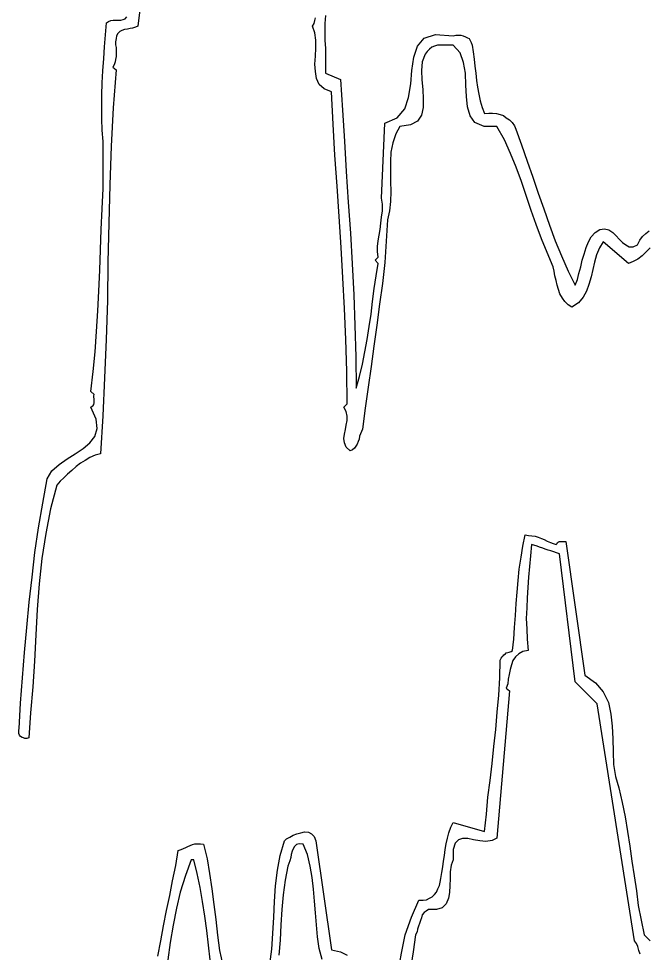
# Model space of a CAD drawing. Extents: x 0.04 to 7.28, y 0.05 to 9.48.
# Drawn here: x 0.104 to 1.43, y 3.289 to 5.259 of the extents above; entities that cross this region are included whole.
import ezdxf

# ---------------------------------------------------------------- set-up
doc = ezdxf.new("R2010")
doc.units = 0

msp = doc.modelspace()

# ---------------------------------------------------------------- linework, layer by layer
for points in [[(0.388, 5.513), (0.355, 5.243), (0.35, 5.241), (0.344, 5.239), (0.339, 5.238), (0.333, 5.237), (0.327, 5.236), (0.321, 5.234), (0.317, 5.232), (0.313, 5.228), (0.31, 5.223), (0.309, 5.217), (0.308, 5.21), (0.308, 5.204), (0.309, 5.198), (0.309, 5.192), (0.309, 5.185), (0.309, 5.179), (0.308, 5.173), (0.307, 5.168), (0.305, 5.162), (0.302, 5.157), (0.309, 5.151), (0.303, 5.071), (0.299, 4.99), (0.296, 4.909), (0.294, 4.828), (0.292, 4.746), (0.291, 4.665), (0.288, 4.583), (0.285, 4.502), (0.281, 4.422), (0.276, 4.342), (0.265, 4.339), (0.254, 4.334), (0.244, 4.328), (0.234, 4.322), (0.225, 4.315), (0.216, 4.307), (0.207, 4.299), (0.199, 4.291), (0.191, 4.284), (0.184, 4.276), (0.171, 4.226), (0.161, 4.174), (0.153, 4.121), (0.147, 4.068), (0.143, 4.014), (0.14, 3.96), (0.137, 3.905), (0.134, 3.851), (0.129, 3.796), (0.125, 3.743), (0.121, 3.742), (0.117, 3.742), (0.114, 3.743), (0.111, 3.744), (0.108, 3.746), (0.106, 3.749), (0.104, 3.752), (0.104, 3.755), (0.104, 3.759), (0.105, 3.763), (0.108, 3.816), (0.112, 3.87), (0.116, 3.923), (0.121, 3.976), (0.126, 4.029), (0.132, 4.082), (0.138, 4.134), (0.146, 4.186), (0.155, 4.238), (0.164, 4.289), (0.174, 4.306), (0.189, 4.319), (0.206, 4.331), (0.223, 4.342), (0.24, 4.353), (0.254, 4.365), (0.264, 4.378), (0.269, 4.395), (0.267, 4.415), (0.256, 4.44), (0.259, 4.442), (0.261, 4.444), (0.262, 4.446), (0.263, 4.449), (0.263, 4.452), (0.263, 4.455), (0.263, 4.458), (0.262, 4.461), (0.262, 4.464), (0.263, 4.467), (0.256, 4.473), (0.261, 4.515), (0.265, 4.557), (0.268, 4.6), (0.271, 4.643), (0.273, 4.685), (0.275, 4.729), (0.276, 4.772), (0.278, 4.815), (0.28, 4.858), (0.282, 4.901), (0.282, 4.909), (0.282, 4.917), (0.282, 4.927), (0.282, 4.937), (0.282, 4.947), (0.282, 4.958), (0.282, 4.968), (0.282, 4.979), (0.282, 4.989), (0.282, 5), (0.28, 5.024), (0.279, 5.048), (0.279, 5.073), (0.279, 5.098), (0.28, 5.124), (0.281, 5.149), (0.283, 5.175), (0.285, 5.2), (0.287, 5.225), (0.289, 5.25), (0.293, 5.253), (0.298, 5.255), (0.303, 5.256), (0.308, 5.256), (0.313, 5.256), (0.319, 5.256), (0.324, 5.257), (0.328, 5.259), (0.332, 5.263)], [(1.434, 4.776), (1.425, 4.767), (1.417, 4.759), (1.408, 4.752), (1.398, 4.747), (1.388, 4.743), (1.335, 4.789), (1.327, 4.776), (1.321, 4.761), (1.317, 4.746), (1.313, 4.73), (1.31, 4.715), (1.305, 4.699), (1.3, 4.685), (1.293, 4.672), (1.283, 4.66), (1.269, 4.651), (1.261, 4.656), (1.254, 4.663), (1.249, 4.67), (1.244, 4.679), (1.241, 4.688), (1.238, 4.697), (1.236, 4.707), (1.233, 4.717), (1.232, 4.727), (1.23, 4.736), (1.217, 4.766), (1.205, 4.795), (1.194, 4.825), (1.183, 4.855), (1.173, 4.886), (1.163, 4.916), (1.152, 4.946), (1.14, 4.975), (1.127, 5.004), (1.111, 5.032), (1.084, 5.032), (1.065, 5.04), (1.055, 5.054), (1.049, 5.073), (1.047, 5.095), (1.046, 5.119), (1.045, 5.144), (1.041, 5.167), (1.034, 5.187), (1.019, 5.203), (1.013, 5.203), (1.006, 5.203), (0.999, 5.203), (0.993, 5.203), (0.986, 5.203), (0.98, 5.201), (0.974, 5.199), (0.969, 5.195), (0.964, 5.19), (0.96, 5.184), (0.954, 5.168), (0.952, 5.15), (0.953, 5.13), (0.955, 5.11), (0.956, 5.09), (0.956, 5.072), (0.952, 5.056), (0.944, 5.043), (0.929, 5.035), (0.907, 5.032), (0.898, 5.016), (0.892, 4.997), (0.888, 4.978), (0.887, 4.958), (0.887, 4.937), (0.887, 4.916), (0.888, 4.895), (0.887, 4.874), (0.885, 4.854), (0.881, 4.835), (0.878, 4.79), (0.875, 4.745), (0.87, 4.701), (0.864, 4.657), (0.858, 4.613), (0.852, 4.569), (0.846, 4.526), (0.84, 4.482), (0.834, 4.438), (0.828, 4.394), (0.826, 4.389), (0.824, 4.384), (0.822, 4.379), (0.821, 4.373), (0.819, 4.368), (0.817, 4.362), (0.814, 4.358), (0.811, 4.354), (0.807, 4.35), (0.802, 4.348), (0.794, 4.356), (0.79, 4.365), (0.789, 4.374), (0.79, 4.383), (0.792, 4.393), (0.794, 4.402), (0.796, 4.412), (0.796, 4.421), (0.794, 4.431), (0.789, 4.44), (0.796, 4.447), (0.795, 4.516), (0.793, 4.583), (0.79, 4.648), (0.787, 4.713), (0.783, 4.777), (0.779, 4.842), (0.775, 4.906), (0.77, 4.971), (0.766, 5.037), (0.763, 5.105), (0.747, 5.111), (0.737, 5.12), (0.731, 5.133), (0.729, 5.148), (0.728, 5.163), (0.729, 5.18), (0.73, 5.197), (0.73, 5.214), (0.728, 5.229), (0.723, 5.243), (0.726, 5.249), (0.728, 5.255), (0.729, 5.261)], [(0.75, 5.266), (0.749, 5.249), (0.749, 5.231), (0.749, 5.214), (0.75, 5.196), (0.75, 5.179), (0.75, 5.162), (0.75, 5.144), (0.782, 5.131), (0.786, 5.066), (0.79, 5.001), (0.794, 4.937), (0.798, 4.872), (0.803, 4.807), (0.806, 4.742), (0.81, 4.677), (0.812, 4.612), (0.814, 4.546), (0.815, 4.48), (0.822, 4.505), (0.828, 4.531), (0.833, 4.557), (0.838, 4.583), (0.842, 4.61), (0.846, 4.636), (0.849, 4.663), (0.853, 4.69), (0.857, 4.717), (0.861, 4.743), (0.855, 4.75), (0.861, 4.756), (0.86, 4.768), (0.86, 4.779), (0.861, 4.791), (0.863, 4.803), (0.865, 4.815), (0.867, 4.828), (0.868, 4.841), (0.87, 4.854), (0.87, 4.868), (0.868, 4.881), (0.875, 5.039), (0.901, 5.05), (0.917, 5.069), (0.925, 5.093), (0.93, 5.122), (0.932, 5.15), (0.936, 5.178), (0.944, 5.201), (0.958, 5.218), (0.982, 5.226), (1.019, 5.223), (1.025, 5.224), (1.03, 5.224), (1.035, 5.224), (1.04, 5.223), (1.045, 5.221), (1.049, 5.219), (1.053, 5.217), (1.055, 5.213), (1.057, 5.209), (1.059, 5.203), (1.061, 5.189), (1.063, 5.174), (1.065, 5.159), (1.067, 5.144), (1.068, 5.129), (1.07, 5.115), (1.073, 5.1), (1.076, 5.086), (1.08, 5.072), (1.085, 5.059), (1.094, 5.06), (1.102, 5.06), (1.11, 5.059), (1.118, 5.057), (1.125, 5.055), (1.131, 5.05), (1.138, 5.046), (1.143, 5.04), (1.148, 5.033), (1.151, 5.026), (1.163, 4.993), (1.175, 4.959), (1.187, 4.925), (1.198, 4.891), (1.21, 4.858), (1.222, 4.824), (1.234, 4.791), (1.247, 4.759), (1.261, 4.727), (1.276, 4.697), (1.281, 4.709), (1.284, 4.722), (1.288, 4.736), (1.291, 4.75), (1.295, 4.763), (1.299, 4.777), (1.304, 4.789), (1.31, 4.799), (1.318, 4.808), (1.328, 4.815), (1.338, 4.816), (1.347, 4.814), (1.355, 4.808), (1.362, 4.801), (1.369, 4.794), (1.376, 4.787), (1.383, 4.782), (1.39, 4.778), (1.398, 4.778), (1.407, 4.782), (1.412, 4.792), (1.418, 4.8), (1.425, 4.806), (1.432, 4.812)], [(0.903, 3.25), (0.91, 3.289), (0.918, 3.328), (0.931, 3.365), (0.947, 3.401), (0.956, 3.401), (0.963, 3.402), (0.969, 3.405), (0.975, 3.408), (0.98, 3.413), (0.984, 3.418), (0.987, 3.425), (0.99, 3.432), (0.992, 3.439), (0.993, 3.447), (0.995, 3.459), (0.997, 3.471), (0.999, 3.483), (1.001, 3.495), (1.002, 3.508), (1.004, 3.52), (1.007, 3.532), (1.01, 3.543), (1.014, 3.555), (1.019, 3.565), (1.085, 3.546), (1.089, 3.582), (1.092, 3.618), (1.097, 3.653), (1.101, 3.689), (1.105, 3.725), (1.109, 3.761), (1.112, 3.797), (1.115, 3.833), (1.117, 3.87), (1.118, 3.907), (1.12, 3.911), (1.122, 3.914), (1.124, 3.916), (1.126, 3.918), (1.129, 3.92), (1.131, 3.922), (1.134, 3.923), (1.137, 3.924), (1.141, 3.925), (1.144, 3.927), (1.147, 3.951), (1.148, 3.976), (1.15, 4.001), (1.152, 4.026), (1.154, 4.05), (1.156, 4.075), (1.158, 4.099), (1.162, 4.124), (1.166, 4.147), (1.171, 4.171), (1.178, 4.17), (1.185, 4.169), (1.192, 4.168), (1.198, 4.166), (1.205, 4.163), (1.211, 4.161), (1.217, 4.158), (1.224, 4.155), (1.23, 4.153), (1.236, 4.151), (1.238, 4.153), (1.239, 4.155), (1.241, 4.156), (1.243, 4.157), (1.245, 4.157), (1.248, 4.157), (1.25, 4.157), (1.253, 4.157), (1.256, 4.157), (1.296, 3.875), (1.319, 3.859), (1.335, 3.84), (1.346, 3.818), (1.351, 3.793), (1.354, 3.768), (1.355, 3.741), (1.356, 3.714), (1.357, 3.687), (1.361, 3.662), (1.368, 3.638), (1.375, 3.607), (1.381, 3.577), (1.386, 3.546), (1.391, 3.515), (1.395, 3.483), (1.4, 3.452), (1.405, 3.421), (1.409, 3.39), (1.415, 3.359), (1.421, 3.328), (1.434, 3.315)], [(1.413, 3.287), (1.41, 3.295), (1.408, 3.303), (1.405, 3.31), (1.401, 3.315), (1.322, 3.815), (1.276, 3.861), (1.243, 4.131), (1.237, 4.133), (1.231, 4.135), (1.225, 4.137), (1.219, 4.139), (1.213, 4.141), (1.208, 4.143), (1.201, 4.145), (1.196, 4.147), (1.189, 4.149), (1.184, 4.151), (1.182, 4.127), (1.18, 4.104), (1.178, 4.082), (1.176, 4.06), (1.175, 4.038), (1.174, 4.017), (1.173, 3.995), (1.174, 3.973), (1.175, 3.951), (1.177, 3.927), (1.166, 3.925), (1.157, 3.92), (1.15, 3.914), (1.145, 3.906), (1.142, 3.897), (1.139, 3.887), (1.137, 3.877), (1.135, 3.867), (1.134, 3.857), (1.131, 3.848), (1.138, 3.842), (1.111, 3.532), (1.101, 3.527), (1.088, 3.525), (1.075, 3.526), (1.062, 3.528), (1.05, 3.531), (1.039, 3.531), (1.03, 3.528), (1.023, 3.521), (1.019, 3.508), (1.019, 3.486), (1.015, 3.475), (1.013, 3.461), (1.013, 3.446), (1.012, 3.432), (1.011, 3.417), (1.009, 3.405), (1.004, 3.393), (0.996, 3.385), (0.984, 3.381), (0.967, 3.381), (0.962, 3.378), (0.958, 3.375), (0.954, 3.37), (0.952, 3.364), (0.95, 3.358), (0.948, 3.352), (0.946, 3.346), (0.944, 3.34), (0.943, 3.334), (0.94, 3.328), (0.935, 3.292), (0.929, 3.256)], [(0.633, 3.266), (0.637, 3.298), (0.639, 3.331), (0.641, 3.365), (0.643, 3.398), (0.645, 3.431), (0.649, 3.464), (0.655, 3.495), (0.664, 3.526), (0.668, 3.53), (0.675, 3.534), (0.682, 3.538), (0.69, 3.541), (0.698, 3.543), (0.706, 3.545), (0.714, 3.544), (0.721, 3.541), (0.726, 3.535), (0.73, 3.526), (0.763, 3.296), (0.782, 3.292), (0.796, 3.285)], [(0.397, 3.283), (0.403, 3.315), (0.409, 3.347), (0.415, 3.379), (0.422, 3.411), (0.428, 3.442), (0.435, 3.474), (0.44, 3.506), (0.446, 3.508), (0.451, 3.51), (0.456, 3.512), (0.46, 3.514), (0.465, 3.516), (0.47, 3.518), (0.475, 3.52), (0.481, 3.52), (0.487, 3.52), (0.493, 3.519), (0.501, 3.488), (0.506, 3.457), (0.511, 3.425), (0.515, 3.392), (0.519, 3.36), (0.523, 3.327), (0.527, 3.295), (0.534, 3.264)], [(0.743, 3.276), (0.737, 3.299), (0.733, 3.324), (0.731, 3.349), (0.729, 3.374), (0.727, 3.399), (0.725, 3.424), (0.722, 3.449), (0.718, 3.473), (0.712, 3.497), (0.703, 3.519), (0.695, 3.52), (0.689, 3.518), (0.685, 3.514), (0.682, 3.509), (0.68, 3.504), (0.678, 3.497), (0.677, 3.491), (0.675, 3.484), (0.673, 3.478), (0.671, 3.473), (0.665, 3.443), (0.661, 3.412), (0.658, 3.381), (0.656, 3.349), (0.655, 3.317), (0.652, 3.285)], [(0.507, 3.275), (0.504, 3.306), (0.5, 3.337), (0.496, 3.367), (0.491, 3.398), (0.486, 3.428), (0.48, 3.457), (0.473, 3.486), (0.467, 3.486), (0.455, 3.453), (0.444, 3.418), (0.436, 3.384), (0.429, 3.348), (0.423, 3.312), (0.418, 3.275)]]:
    msp.add_lwpolyline(points)

doc.saveas('drawing.dxf')
